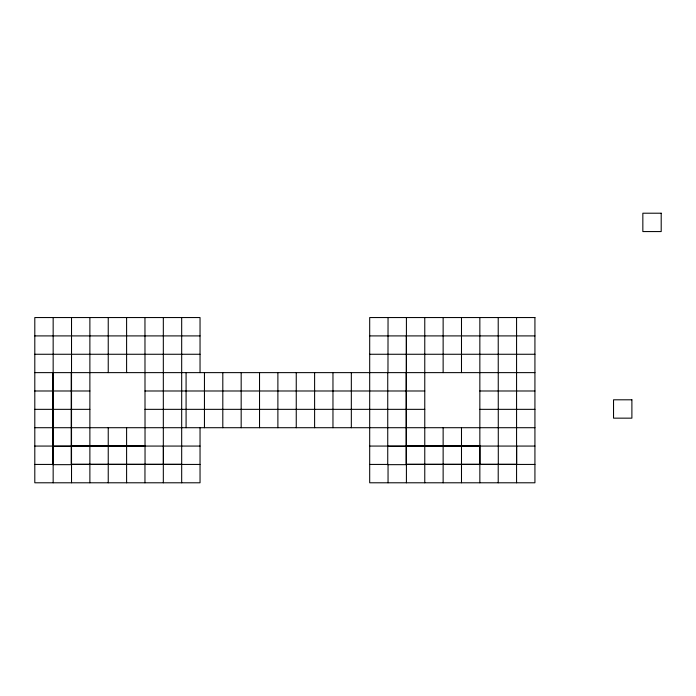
<?xml version="1.0" encoding="UTF-8"?>
<svg xmlns="http://www.w3.org/2000/svg" width="696" height="696" viewBox="0 0 696 696"><rect width="100%" height="100%" fill="white"/><g stroke="black" fill="none" stroke-linecap="round" stroke-linejoin="round"><path stroke-width="1.04" d="M34.8 335.907L200.039 335.907M369.689 335.907L534.928 335.907M34.8 354.264L200.039 354.264M369.689 354.264L534.928 354.264M34.8 372.63L534.928 372.63M34.8 390.987L71.209 390.987M71.523 390.987L89.88 390.987M144.959 390.987L406.099 390.987M406.412 390.987L424.769 390.987M479.848 390.987L534.928 390.987M34.8 409.344L71.209 409.344M71.523 409.344L89.88 409.344M144.959 409.344L406.099 409.344M406.412 409.344L424.769 409.344M479.848 409.344L534.928 409.344M34.8 427.709L71.209 427.709M71.523 427.709L406.099 427.709M406.412 427.709L534.928 427.709M71.523 445.91L144.959 445.91M406.412 445.91L479.848 445.91M34.8 446.066L71.209 446.066L71.209 372.63M71.523 446.066L200.039 446.066M369.689 446.066L406.099 446.066L406.099 372.63M406.412 446.066L534.928 446.066M71.523 464.267L181.769 464.293M406.412 464.267L516.658 464.293L516.658 445.927M34.8 464.432L53.157 464.432M71.523 464.432L200.039 464.432M369.689 464.432L388.046 464.432L388.046 482.789M406.412 464.432L534.928 464.432M516.571 317.55L516.571 482.789M498.214 317.55L498.301 464.293M498.214 464.432L498.214 482.789M479.935 445.927L479.935 464.293M479.848 317.55L479.848 482.789M461.492 317.55L461.492 372.63M461.492 427.709L461.492 464.267M461.492 464.432L461.492 482.789M443.135 317.55L443.135 372.63M443.135 427.709L443.135 464.267M443.135 464.432L443.135 482.789M424.769 317.55L424.769 464.267M424.769 464.432L424.769 482.789M406.412 317.55L406.412 482.789M406.334 335.907L406.334 372.63M388.046 317.55L387.968 372.63M387.742 372.63L387.742 446.066M351.332 372.63L351.332 427.709M332.966 372.63L332.966 427.709M314.609 372.63L314.609 427.709M296.252 372.63L296.252 427.709M277.887 372.63L277.887 427.709M259.53 372.63L259.53 427.709M241.173 372.63L241.173 427.709M222.807 372.63L222.807 427.709M204.45 372.63L204.45 427.709M200.039 372.63L200.039 317.55L34.8 317.55L34.8 482.789L200.039 482.789L200.039 427.709M186.084 372.63L186.084 427.709M181.682 317.55L181.682 482.789M163.412 445.927L163.412 464.293M163.325 317.55L163.325 464.293M163.325 464.432L163.325 482.789M144.959 317.55L145.046 464.293M144.959 464.432L144.959 482.789M126.602 317.55L126.602 372.63M126.602 427.709L126.602 464.267M126.602 464.432L126.602 482.789M108.237 317.55L108.237 372.63M108.237 427.709L108.237 464.267M108.237 464.432L108.237 482.789M89.88 317.55L89.88 464.267M89.88 464.432L89.88 482.789M71.523 317.55L71.523 482.789M53.157 317.55L53.157 482.789M52.844 372.63L52.844 446.066M661.2 213.211L642.843 213.211L642.843 231.568L661.2 231.568L661.2 213.211M534.928 317.55L369.689 317.55L369.689 482.789L534.928 482.789L534.928 317.55M631.89 399.8L613.533 399.8L613.533 418.157L631.89 418.157L631.89 399.8M71.209 446.301L52.844 446.301L52.844 464.658L71.209 464.658L71.209 446.301M406.099 446.301L387.742 446.301L387.742 464.658L406.099 464.658L406.099 446.301"/></g></svg>
